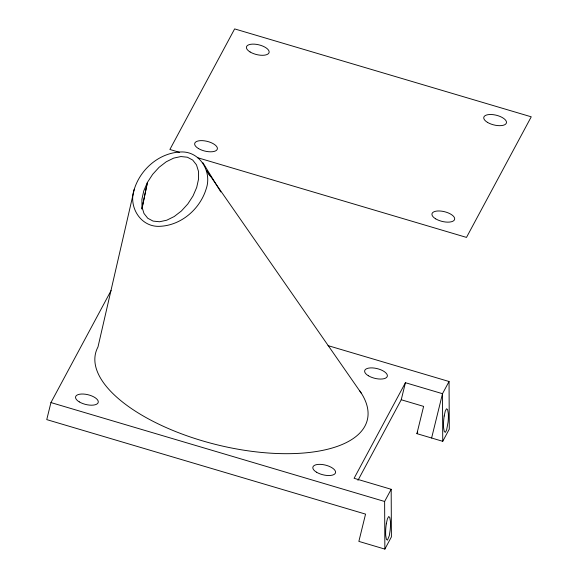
<?xml version="1.0" encoding="UTF-8"?>
<svg xmlns="http://www.w3.org/2000/svg" width="578" height="578" viewBox="0 0 578 578"><rect width="100%" height="100%" fill="white"/><g stroke="black" fill="none" stroke-linecap="round" stroke-linejoin="round"><path stroke-width="0.87" d="M134.269 189.273C128.049 206.57 140.591 227.436 159.86 226.316C181.203 225.406 199.952 209.106 206.136 189.02C212.357 171.724 199.815 150.858 180.546 151.978C159.203 152.888 140.454 169.188 134.269 189.273L97.985 346.973A139.905 60.011 13.8 0 0 240.585 449.662A139.905 60.011 13.8 0 0 359.856 390.995M141.921 208.904L147.426 182.395L152.643 174.361L159.051 167.331L166.233 161.789L173.682 158.112L180.892 156.551L187.38 157.216L192.698 160.055L196.491 164.875L198.485 171.348L198.557 179.043L196.701 187.416L193.038 195.913L187.821 203.955L181.405 210.977L174.231 216.519L166.782 220.196L159.571 221.757L153.083 221.092L147.758 218.26L143.973 213.434L141.978 206.96L141.906 199.273L143.763 190.892L147.426 182.395L141.906 208.846M111.099 290.532L50.943 402.57L46.753 419.614L365.556 514.117L358.859 541.391L384.861 549.1L391.407 536.904L391.176 489.291L354.097 478.295L405.424 382.708L442.502 393.697L442.741 441.31L416.919 433.659L423.616 406.385L401.24 399.752L357.97 480.332M401.24 399.752L405.424 382.708M431.614 438.016L442.502 393.697L449.048 381.502L328.022 345.622M416.919 433.659L417.735 432.134M384.861 549.1L384.623 501.48L391.176 489.291M442.741 441.31L449.287 429.114L449.048 381.502M179.404 152.303L169.889 149.485L234.639 28.9L531.247 116.821L466.497 237.406L197.56 157.686M50.943 402.57L384.623 501.48M361.618 393.676L206.498 170.452L209.821 175.828M202.929 162.772L220.818 191.954M386.306 523.776L385.931 526.775A12.239 2.363 -85.4 0 0 385.736 535.56L386.386 539.317L387.491 540.134L389.326 535.604L390.193 529.932A12.239 2.363 -85.4 0 0 390.396 521.139L389.745 517.382L388.64 516.566L387.383 518.907L386.306 523.776M444.186 415.994L443.81 418.985A12.239 2.363 -85.4 0 0 443.608 427.778L444.265 431.528L445.363 432.351L446.621 430.01L448.073 422.142A12.239 2.363 -85.4 0 0 448.268 413.349L447.618 409.592L446.519 408.776L445.262 411.117L444.186 415.994M198.362 148.488A11.661 5 13.8 0 0 217.147 149.514A11.661 5 13.8 0 0 202.567 140.656A11.661 5 13.8 0 0 198.362 148.488M487.449 122.355A11.661 5 13.8 0 0 506.234 123.389A11.661 5 13.8 0 0 491.654 114.523A11.661 5 13.8 0 0 487.449 122.355M250.108 51.977A11.661 5 13.8 0 0 268.9 53.003A11.661 5 13.8 0 0 254.313 44.145A11.661 5 13.8 0 0 250.108 51.977M435.646 218.824A11.661 5 13.8 0 0 454.431 219.857A11.661 5 13.8 0 0 439.851 210.992A11.661 5 13.8 0 0 435.646 218.824M79.251 401.876A11.661 5 13.8 0 0 98.036 402.902A11.661 5 13.8 0 0 83.456 394.044A11.661 5 13.8 0 0 79.251 401.876M316.534 472.212A11.661 5 13.8 0 0 335.327 473.238A11.661 5 13.8 0 0 320.747 464.38A11.661 5 13.8 0 0 316.534 472.212M368.338 375.743A11.661 5 13.8 0 0 387.123 376.769A11.661 5 13.8 0 0 372.543 367.911A11.661 5 13.8 0 0 368.338 375.743"/></g></svg>
